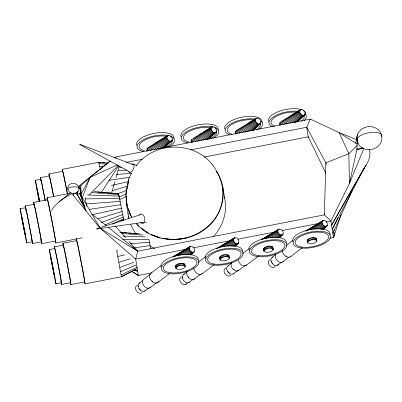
<?xml version="1.0" encoding="UTF-8"?>
<svg xmlns="http://www.w3.org/2000/svg" width="402" height="402" viewBox="0 0 402 402"><rect width="100%" height="100%" fill="white"/><g stroke="black" fill="none" stroke-linecap="round" stroke-linejoin="round"><path stroke-width="0.6" d="M110.284 160.991L90.013 177.372L80.938 185.533L80.747 193.754L80.596 192.523M126.389 195.849L126.183 201.025L127.238 204.809M126.56 191.518L126.68 188.417L128.047 184.593M363.875 148.383L356.911 149.524L357.277 141.087C357.87 144.444 360.524 147.574 363.875 148.383L349.393 183.568L330.926 221.06L333.559 237.471L329.861 238.195M356.911 149.524L362.157 147.856A12.648 11.542 -9.1 0 0 379.709 144.439A12.648 11.542 -9.1 0 0 376.483 128.434A12.648 11.542 -9.1 0 0 358.931 131.851L357.428 134.58L356.74 137.549L357.539 138.142L357.921 143.408L356.911 140.559L357.539 138.142A12.492 5.095 -11.4 0 1 374.569 132.278A13.015 5.311 -11.4 0 1 381.739 135.58L381.689 136.534M73.636 195.859L73.857 192.885M127.901 183.659L128.655 179.131L131.539 173.101M128.655 179.131L126.017 194.689L125.906 192.724L127.595 185.463M146.936 151.383L147.031 148.876L147.554 147.901L167.277 135.966C169.81 133.791 173.599 138.182 171.925 140.715L164.252 147.901M171.925 140.715C169.398 142.891 165.609 138.499 167.277 135.966M191.121 142.333L191.257 140.263L191.774 139.293M194.302 251.692C191.628 254.064 187.412 248.743 190.116 246.542C191.578 245.833 193.186 246.934 194 248.134C196.256 251.019 192.694 253.486 190.669 255.114M216.15 132.107C213.623 134.283 209.834 129.891 211.502 127.359C214.03 125.183 217.819 129.57 216.15 132.107L209.336 138.519M255.838 118.726L255.481 120.741L235.492 134.137L235.592 131.635L236.11 130.66L255.838 118.726C258.365 116.55 262.154 120.942 260.486 123.474L253.22 130.313M238.527 243.084C235.848 245.456 231.637 240.135 234.341 237.934C235.803 237.225 237.406 238.326 238.225 239.522C240.311 242.15 237.401 244.637 235.351 246.074M279.681 125.092L279.817 123.022L280.335 122.052M282.862 234.451C280.184 236.823 275.973 231.502 278.676 229.301C280.139 228.592 281.742 229.693 282.556 230.889C284.646 233.517 281.737 236.004 279.681 237.446M304.706 114.861C302.178 117.037 298.39 112.65 300.063 110.113C302.59 107.937 306.379 112.329 304.706 114.861L297.897 121.278M327.087 225.844C324.409 228.215 320.193 222.894 322.896 220.693C324.359 219.979 325.967 221.085 326.781 222.281C329.037 225.165 325.474 227.632 323.454 229.261M355.624 143.147L357.428 134.58M357.177 148.308L349.393 183.568L348.861 153.725L339.112 132.575L310.364 119.077L115.108 157.092L114.133 157.87L115.108 157.092L116.178 158.483M127.725 184.9L127.987 183.774M128.117 183.212L128.459 181.724M324.67 213.653L324.354 214.869L330.926 221.06L326.002 222.02M334.826 232.617L333.559 237.471L340.951 214.804M77.958 191.427L75.737 193.081A5.643 5.095 8.9 0 1 67.777 189.166A5.643 5.095 8.9 0 1 73.767 183.322L76.516 184.282A5.643 5.095 8.9 0 1 77.958 191.427L77.159 194.272L86.078 211.025L80.722 194.93L99.977 227.823M111.55 193.111L114.866 181.664M116.088 177.448L119.404 166.001M118.726 194.809L118.615 193.714L93.962 191.583M118.615 193.714L123.7 219.778L122.012 220.728M85.043 283.857L121.404 276.777L116.68 250.516L117.917 250.335M334.384 229.276L332.901 233.371L352.142 190.588M82.294 197.834L90.013 177.372L117.263 164.89M325.916 173.357L308.218 136.816L306.691 127.263L310.364 119.077M75.737 193.081L75.425 193.754L77.159 194.272A3.563 3.251 -9.1 0 0 79.747 193.437L80.988 191.181L80.149 188.829M175.503 265.953C177.312 263.305 182.196 262.22 184.764 264.245L185.211 266.732C183.402 269.38 178.518 270.466 175.955 268.441L175.503 265.953L175.92 266.888M185.161 266.224C182.593 264.199 177.709 265.285 175.905 267.933L175.955 268.441M219.728 257.345C221.537 254.692 226.421 253.607 228.984 255.637L229.436 258.124C227.627 260.772 222.743 261.858 220.175 259.828L219.728 257.345L220.175 259.828M220.125 259.325C221.934 256.672 226.818 255.587 229.386 257.617L229.436 258.124M263.506 248.823C265.315 246.17 270.199 245.084 272.762 247.114L273.214 249.597C271.405 252.25 266.521 253.335 263.953 251.305L263.506 248.823L263.953 251.305M263.903 250.798C265.712 248.15 270.596 247.064 273.164 249.094M307.178 240.321C308.987 237.667 313.872 236.582 316.434 238.612L316.887 241.094C315.078 243.748 310.193 244.833 307.625 242.803L307.178 240.321L307.625 242.803M307.575 242.295C309.384 239.647 314.269 238.562 316.836 240.592L316.887 241.094M316.218 239.662L316.434 238.612M338.027 217.542L332.243 229.266L364.609 167.247M81.013 194.377L90.013 177.372M364.594 167.237L331.585 225.165L366.132 165.006A88.867 36.265 -11.4 0 0 369.332 149.549M101.304 192.543L118.736 165.699M364.9 166.694L366.132 165.006M136.072 165.89C155.142 139.971 197.794 140.911 215.045 168.463C224.587 183.423 225.879 202.03 216.02 217.221C206.437 231.16 190.111 239.285 173.312 239.642M89.048 194.98L118.354 165.363M357.112 145.524L348.861 153.725L325.871 162.83L324.354 214.869L137.765 251.195L100.832 228.688M208.929 138.866L215.688 132.504M252.813 130.655L260.486 123.474M297.038 122.047L304.249 115.263M279.244 237.818L282.4 234.853M323.469 229.21L326.625 226.246M164.609 147.227L167.745 144.313M170.433 141.816L172.227 140.152M210.628 136.951L216.452 131.539M254.064 129.153L260.782 122.911M298.289 120.54L299.631 119.293M302.319 116.796L305.007 114.299M235.245 245.848L238.828 242.522M279.576 237.215L280.923 235.969M281.817 235.135L283.164 233.889M326.042 226.527L327.384 225.276M164.127 147.579L170.88 141.328M207.899 139.388L215.105 132.72M252.687 130.338L260.024 123.876M296.46 122.148L303.661 115.48M190.558 254.808L193.256 252.305M234.783 246.2L237.481 243.697M278.666 237.984L281.817 235.064M322.886 229.371L326.042 226.457M162.8 148.011L170.207 141.338M206.558 139.816L214.432 132.73M251.356 130.766L258.767 124.097L259.441 124.087M295.118 122.575L302.987 115.485M189.804 254.818L192.583 252.315M234.029 246.21L236.808 243.707M278.365 237.577L281.144 235.075M322.128 229.381L325.369 226.467M161.132 148.388L169.493 141.142M205.357 139.78L213.718 132.534M249.687 131.147L258.049 123.901L258.767 124.097M293.912 122.54L302.274 115.294M189.081 254.536L191.87 252.119M232.843 246.331L236.095 243.511M277.179 237.698L280.43 234.879M320.937 229.492L324.65 226.271M158.755 149.062L168.785 140.755M203.457 140.057L213.01 132.147M247.31 131.821L257.345 123.514L258.049 123.901M292.013 122.811L301.565 114.907M187.819 254.501L191.161 251.732M231.567 246.29L235.386 243.125M275.898 237.657L279.722 234.492M320.123 229.045L323.947 225.884M59.109 201.849L70.797 192.508M78.099 186.674L109.751 161.373M156.378 149.449L168.136 140.208M201.09 140.454L212.356 131.595M244.934 132.208L256.692 122.962L257.345 123.514M289.651 123.213L300.917 114.354M186.101 254.652L190.513 251.185M230.326 246.039L234.738 242.572M274.661 237.406L279.068 233.944M318.886 228.798L323.293 225.331M161.368 265.275L151.026 273.109A5.789 4.035 52.9 0 0 151.71 281.124A5.789 4.035 52.9 0 0 158.78 281.033M150.308 274.275L143.856 279.164A5.286 3.683 52.9 0 0 144.022 285.973A5.286 3.683 52.9 0 0 150.464 287.294M139.328 283.199L142.685 280.656M144.675 291.159L148.991 287.887M149.74 287.927L156.69 282.661M157.463 282.701L169.282 273.747M198.201 262.26L205.593 256.662M183.553 274.586L187.392 271.682M185.719 284.425L187.679 282.943M188.895 282.546L192.734 279.641M193.965 279.315L200.417 274.425M201.688 274.089L214 264.762M242.537 253.627L249.431 248.406M227.889 265.958L231.723 263.049M233.23 273.918L238.029 270.285M238.296 270.687L245.25 265.421M246.024 265.456L258.335 256.129M286.269 245.391L292.671 240.542M272.109 257.345L275.948 254.441M277.455 265.305L281.294 262.4M282.521 262.074L288.978 257.185M290.249 256.848L302.068 247.893M154.077 149.584L167.584 139.529M197.804 141.348L211.809 130.916M242.637 132.343L256.139 122.288L255.481 120.741M286.36 124.107L300.364 113.676M184.458 254.602L189.96 250.506M228.185 246.366L234.185 241.898M272.516 237.733L278.521 233.266M316.741 229.125L322.741 224.653M140.454 214.753L96.907 228.663L96.827 228.979L142.373 222.482M97.073 229.145L96.952 228.648M150.408 150.594L167.172 138.77M195.141 141.625L211.392 130.158M238.969 133.353L255.727 121.53M283.701 124.384L299.952 112.917M181.93 255.119L189.548 249.748M226.663 246.155L233.773 241.135M270.486 237.878L278.104 232.507M314.711 229.271L322.329 223.894M147.449 151.036L166.92 137.981M191.669 142.429L211.145 129.369M280.229 125.188L299.706 112.128M179.563 255.486L189.297 248.959M224.296 246.532L233.522 240.351M268.119 238.245L277.857 231.718M312.856 229.291L322.082 223.11M146.82 150.062L166.855 137.218M191.045 141.454L211.08 128.605M235.381 132.821L255.416 119.977M279.606 124.213L299.641 111.364M177.106 255.968L189.236 248.195M221.859 247.024L233.456 239.587M265.667 238.728L277.792 230.954M310.419 229.778L322.017 222.346M147.031 148.876L166.981 136.529M191.257 140.263L211.201 127.921M235.592 131.635L255.536 119.288M279.817 123.022L299.761 110.681M175.187 256.28L189.357 247.506M218.884 247.994L233.582 238.899M263.742 239.039L277.913 230.266M308.49 230.105L322.138 221.658M165.162 137.268L168.322 135.353M209.914 128.338L212.547 126.741M253.722 120.027L256.883 118.113M297.947 111.414L301.108 109.5M173.845 256.541L190.704 246.331M218.07 247.933L234.929 237.723M262.4 239.301L279.259 229.09M306.625 230.693L311.897 227.502M312.947 226.864L323.484 220.477M193.377 138.323L211.502 127.359M281.4 121.404L300.063 110.113M173.131 256.943L189.659 246.944M217.351 248.335L233.879 238.336M262.22 239.381L278.214 229.703M305.912 231.095L322.439 221.095M155.157 143.117L156.207 142.489M157.257 141.856L159.353 140.599M160.403 139.971L167.74 135.564M199.91 134.193L200.955 133.564M203.05 132.303L204.1 131.675M205.151 131.047L211.965 126.957M248.436 123.042L256.295 118.324M288.988 116.635L290.038 116.007M291.088 115.379L300.52 109.716M172.82 256.928L190.116 246.542M216.522 248.632L234.341 237.934M261.38 239.687L278.676 229.301M305.6 231.075L322.896 220.693M78.707 186.679L80.938 185.533M121.404 276.777L135.203 269.757M120.947 221.175L123.7 219.778M121.464 276.596L136.906 268.772M119.64 199.633L126.399 196.372M112.299 224.221L123.56 218.788M121.218 274.883L137.549 267.008M119.198 197.025L126.002 194.05M105.108 224.919L123.253 216.985M120.69 271.762L136.002 265.064M133.369 164.77L80.104 144.408L79.892 144.604L130.228 172.182M79.928 144.881L80.104 144.408M117.027 193.995L126.947 190.262M101.219 222.602L122.806 214.482M119.912 267.446L133.911 262.174M112.65 190.608L127.424 186.121M98.013 218.819L122.238 211.457M118.937 262.22L130.163 258.808M142.263 223.231L146.353 222.261M111.193 185.513L128.283 181.654M91.691 214.869L121.6 208.115M117.836 256.446L124.55 254.928M62.34 169.368L98.706 162.287L107.952 163.086M48.969 173.996L62.717 171.322M40.481 177.614L49.335 175.89M126.258 162.393L142.273 159.277M190.302 149.926L306.691 127.263L307.821 128.751M35.371 180.322L40.803 179.267M204.151 157.076L308.218 136.816L308.977 137.811M47.114 197.754L69.923 193.317M33.743 202.387L47.491 199.709M25.256 206.005L34.11 204.281M20.145 208.713L25.572 207.658M26.748 242.929A17.517 0.261 79 0 0 22.316 218.758A17.517 0.261 79 0 0 21.276 215.773A17.517 0.261 79 0 0 26.748 242.929L32.18 241.868A17.517 0.261 79 0 0 28.602 221.999A17.517 0.261 79 0 0 25.718 209.085M32.502 243.522L41.356 241.798A19.206 0.286 79 0 0 37.914 222.462A19.206 0.286 79 0 0 34.064 204.432M41.718 243.687L55.466 241.014A21.145 0.317 79 0 0 51.677 219.728A21.145 0.317 79 0 0 47.441 199.874M55.848 242.969L82.35 237.808M62.938 243.275L76.687 240.597M54.451 246.893L63.305 245.17M49.34 249.602L54.772 248.547M186.181 249.24L135.675 259.074L100.294 228.361M193.573 247.803L231.145 240.486M237.919 239.165L274.878 231.974M282.269 230.532L318.61 223.457M55.943 283.817A17.517 0.261 79 0 0 51.511 259.647A17.517 0.261 79 0 0 50.471 256.662A17.517 0.261 79 0 0 55.943 283.817L61.375 282.757M61.697 284.41L70.551 282.686M70.913 284.576L84.661 281.902M151.85 272.847L138.303 275.486L131.826 271.646M108.902 180.322L129.343 177.302M89.339 209.357L120.932 204.683M134.645 247.863L150.127 245.572L150.8 249.004M185.935 238.084L172.252 239.637L163.478 238.331M116.384 174.448L131.801 173.287M85.078 197.744L86.35 203.95L120.278 201.397M130.354 243.723L149.474 242.285L150.127 245.572M79.641 187.94L80.882 187.88L78.777 187.799M118.665 170.292L126.786 170.192M85.319 198.905L119.68 198.477M122.64 239.692L148.876 239.366L149.474 242.285M100.5 162.624L98.651 162.468L99.691 166.453L104.028 166.614M119.53 167.187L121.389 167.257M87.566 194.955L119.183 196.126M122.957 236.074L145.278 236.899M99.063 163.644L106.56 164.172M91.957 192.608L118.821 194.503M121.776 233.542L143.022 235.039M102.349 162.78L104.821 162.986M106.671 163.142L107.902 163.247M97.611 192.055L101.314 192.367M102.545 192.468L106.249 192.779M107.48 192.885L110.565 193.146M111.796 193.246L115.5 193.558M116.731 193.663L118.585 193.819M120.64 232.421L122.489 232.577M123.721 232.683L126.806 232.939M128.66 233.095L131.74 233.356M132.977 233.461L136.675 233.773M120.69 232.255L139.801 233.909M162.549 238.371L172.905 239.597M159.755 237.773L152.79 234.989M151.001 234.441L160.338 237.994M356.865 139.705L339.112 132.575L357.041 144.057M147.866 232.808L146.514 232.21L142.615 228.939M133.278 163.971L137.172 165.775M132.615 247.642L133.645 248.356M134.675 249.064L135.705 249.773M136.735 250.481L137.765 251.195L135.675 259.074L138.303 275.486L133.65 272.285M140.966 227.884L148.76 233.446M92.515 214.517L106.138 225.557M108.088 227.135L137.765 251.195L129.017 241.396M138.901 225.834L136.203 223.356C153.313 243.522 186.081 244.496 206.256 228.286C222.979 214.975 229.306 188.955 216.15 171.111M115.268 225.999L125.685 237.662M307.228 240.823L307.59 241.255M263.556 249.325L263.918 249.758M219.778 257.848L220.14 258.28M99.093 226.944L99.892 227.889L71.863 193.694A61.586 25.13 -11.4 0 0 51.461 210.537M256.139 122.288L256.692 122.962M216.065 171.177L217.246 172.629M136.474 223.205L138.966 226.276M130.811 215.08L129.555 213.15L128.394 208.98M306.691 127.263L325.871 162.83L326.158 164.629M128.062 208.613L131.615 216.979L130.479 215.397L126.555 204.382L126.087 195.915M123.223 218.015L123.464 219.095M99.691 166.453L100.304 169.353M122.364 213.954L122.605 215.12M316.072 238.18L316.469 240.16M315.419 237.853L315.816 239.833M314.52 237.657L314.922 239.637M313.439 237.597L313.841 239.577M312.248 237.682L312.65 239.662M311.032 237.909L311.429 239.888M309.867 238.255L310.264 240.235M308.837 238.703L309.233 240.682M308.012 239.22L308.409 241.2M307.445 239.773L307.842 241.753M273.214 249.597L272.762 247.114M272.4 246.682L272.797 248.662M272.747 249.155L272.948 250.144M271.747 246.356L272.144 248.335M270.847 246.16L271.249 248.14M269.767 246.099L270.169 248.079M268.576 246.185L268.978 248.165M267.36 246.411L267.757 248.391M266.194 246.758L266.591 248.737M265.164 247.205L265.561 249.185M264.34 247.722L264.737 249.702M263.772 248.275L264.169 250.255M228.622 255.205L229.019 257.185M227.969 254.883L228.366 256.858M227.07 254.682L227.472 256.662M225.989 254.622L226.391 256.602M224.798 254.712L225.2 256.687M223.582 254.933L223.979 256.913M222.417 255.285L222.819 257.26M221.386 255.732L221.788 257.712M220.562 256.245L220.959 258.225M219.994 256.798L220.396 258.777M220.341 259.27L220.542 260.26M185.211 266.732L184.764 264.245M184.397 263.818L184.799 265.797M183.744 263.491L184.146 265.471M182.85 263.29L183.247 265.27M181.769 263.235L182.166 265.214M180.578 263.32L180.975 265.3M179.357 263.546L179.759 265.526M178.192 263.893L178.594 265.873M177.161 264.34L177.563 266.32M176.337 264.858L176.734 266.838M175.769 265.405L176.171 267.385M176.116 267.878L176.317 268.868M86.35 203.95L86.802 206.221M39.23 200.905L37.049 189.015L39.557 201.397M357.277 141.087L357.629 142.871M119.213 197.618L119.394 198.618M118.826 195.412L119.032 196.618M222.628 185.674L224.698 198.598M126.555 204.382L128.625 217.301M357.187 140.494L356.74 137.549L356.911 140.559M125.926 195.206L127.208 206.206M228.984 255.637L229.039 256.144M224.296 196.809A48.944 44.677 -9.1 0 1 212.909 237.009M155.001 248.642A48.944 44.677 -9.1 0 1 149.996 246.155M136.223 234.115A48.944 44.677 -9.1 0 1 130.74 224.391M128.886 218.497A48.944 44.677 -9.1 0 1 128.404 216.1M128.132 214.276A48.944 44.677 -9.1 0 1 128.002 213.05M139.313 214.723A4.688 3.236 76.7 0 1 144.805 218.402A4.688 3.236 76.7 0 1 140.544 222.718M132.042 164.212A4.688 2.07 -65.1 0 1 133.374 168.925A4.688 2.07 -65.1 0 1 128.791 171.644M249.23 250.2A19.025 7.764 -11.4 0 1 266.285 238.13A19.025 7.764 -11.4 0 1 286.375 242.843M304.023 115.665A16.929 6.909 -11.4 0 1 301.234 121.379M274.832 126.248A16.929 6.909 -11.4 0 1 275.154 117.027A16.929 6.909 -11.4 0 1 296.686 112.203M268.682 121.59A19.025 7.764 -11.4 0 1 279.249 111.314A19.025 7.764 -11.4 0 1 301.48 109.701M303.183 110.429A19.025 7.764 -11.4 0 1 305.756 114.756M305.068 113.851A19.025 7.764 -11.4 0 1 304.193 120.505M272.646 126.846A19.025 7.764 -11.4 0 1 274.179 116.359A19.025 7.764 -11.4 0 1 298.384 111.359M260.265 123.324A16.929 6.909 -11.4 0 1 256.109 129.982M232.049 134.193A16.929 6.909 -11.4 0 1 231.125 124.866A16.929 6.909 -11.4 0 1 253.441 119.922M224.929 129.248A19.025 7.764 -11.4 0 1 242.592 117.062A19.025 7.764 -11.4 0 1 262.003 122.414M260.833 121.113A19.025 7.764 -11.4 0 1 259.159 129.253M229.492 134.725A19.025 7.764 -11.4 0 1 230.09 124.218A19.025 7.764 -11.4 0 1 254.627 119.017M216.397 130.962A16.929 6.909 -11.4 0 1 209.683 138.997M189.262 142.067A16.929 6.909 -11.4 0 1 187.257 132.504A16.929 6.909 -11.4 0 1 210.723 127.741M181.061 136.886A19.025 7.764 -11.4 0 1 198.724 124.695A19.025 7.764 -11.4 0 1 218.135 130.052M214.356 127.449A19.025 7.764 -11.4 0 1 213.517 138.102M187.935 142.951A19.025 7.764 -11.4 0 1 185.95 132.032A19.025 7.764 -11.4 0 1 212.668 126.982M292.902 241.697A19.025 7.764 -11.4 0 1 310.565 229.512A19.025 7.764 -11.4 0 1 329.977 234.863M246.818 264.762A5.789 4.035 52.9 0 1 241.994 265.209A5.789 4.035 52.9 0 1 238.17 260.039M230.653 275.269A4.377 3.05 52.9 0 1 224.979 273.717A4.377 3.05 52.9 0 1 225.944 268.26M233.889 273.34A4.804 3.347 52.9 0 1 227.663 271.636A4.804 3.347 52.9 0 1 228.728 265.652M234.185 269.767A4.804 3.347 52.9 0 1 233.25 268.978M229.492 273.094A4.377 3.05 52.9 0 1 227.919 271.491M239.024 270.049A5.286 3.683 52.9 0 1 233.039 269.245A5.286 3.683 52.9 0 1 231.688 262.556M286.852 256.476A5.286 3.683 52.9 0 1 285.737 255.863M291.043 256.154A5.789 4.035 52.9 0 1 285.812 256.36A5.789 4.035 52.9 0 1 282.284 250.536M278.546 263.923A4.804 3.347 52.9 0 1 272.26 263.531A4.804 3.347 52.9 0 1 272.953 257.044M275.269 265.923A4.377 3.05 52.9 0 1 269.541 265.566A4.377 3.05 52.9 0 1 270.169 259.647M272.863 263.767A4.377 3.05 52.9 0 1 272.144 262.878M271.601 261.888A4.377 3.05 52.9 0 1 271.28 260.858M283.244 261.441A5.286 3.683 52.9 0 1 277.264 260.637A5.286 3.683 52.9 0 1 275.913 253.948M202.482 273.395A5.789 4.035 52.9 0 1 197.256 273.601A5.789 4.035 52.9 0 1 193.724 267.782M186.322 283.902A4.377 3.05 52.9 0 1 180.644 282.35A4.377 3.05 52.9 0 1 181.614 276.888M189.553 281.973A4.804 3.347 52.9 0 1 183.332 280.269A4.804 3.347 52.9 0 1 184.392 274.285M188.915 277.606A4.804 3.347 52.9 0 1 188.126 276.636M182.719 278.099A4.377 3.05 52.9 0 1 182.634 277.099M194.689 278.681A5.286 3.683 52.9 0 1 188.704 277.877A5.286 3.683 52.9 0 1 187.357 271.189M47.305 199.648A23.145 0.347 79 0 1 51.697 219.668A23.145 0.347 79 0 1 55.491 241.607M41.059 240.667A19.206 0.286 79 0 1 40.828 239.647M34.502 207.276A19.206 0.286 79 0 1 34.336 206.276M34.265 205.849A19.206 0.286 79 0 1 34.105 204.764M25.648 209A19.206 0.286 79 0 1 28.768 222.708A19.206 0.286 79 0 1 32.205 242.391M31.813 240.411A17.517 0.261 79 0 1 31.572 239.341M26.115 211.447A17.517 0.261 79 0 1 25.894 210.14M34.175 205.683A21.145 0.317 79 0 1 37.612 220.778A21.145 0.317 79 0 1 41.396 242.446M205.452 258.722A19.025 7.764 -11.4 0 1 222.507 246.652A19.025 7.764 -11.4 0 1 242.597 251.366M62.667 171.488A21.145 0.317 79 0 1 67.43 194.05M62.677 172.146A23.145 0.347 79 0 1 63.204 172.971A23.145 0.347 79 0 1 67.501 194.246M40.974 181.171A19.206 0.286 79 0 1 41.205 180.649A19.206 0.286 79 0 1 45.23 200.693M49.491 177.458A19.206 0.286 79 0 1 49.33 176.372M49.29 176.041A19.206 0.286 79 0 1 53.617 196.538M39.195 201.452A17.517 0.261 79 0 1 35.326 180.237A17.517 0.261 79 0 1 39.697 201.372M40.758 179.403A17.517 0.261 79 0 1 45.13 200.312M49.401 177.292A21.145 0.317 79 0 1 49.672 176.905A21.145 0.317 79 0 1 53.682 196.729M76.636 240.763A21.145 0.317 79 0 1 81.4 263.33A21.145 0.317 79 0 1 84.34 280.661M77.124 243.893A21.145 0.317 79 0 1 76.938 242.798M76.31 238.642A23.145 0.347 79 0 1 82.465 268.742A23.145 0.347 79 0 1 84.204 280.355M76.501 240.537A23.145 0.347 79 0 1 76.254 238.828M54.607 248.461A19.206 0.286 79 0 1 58.732 267.541A19.206 0.286 79 0 1 60.878 280.953M63.26 245.32A19.206 0.286 79 0 1 67.586 265.812A19.206 0.286 79 0 1 70.255 281.556M63.481 247.195A21.145 0.317 79 0 1 64.34 249.441A21.145 0.317 79 0 1 69.657 276.631A21.145 0.317 79 0 1 70.275 281.948M54.727 248.682A17.517 0.261 79 0 1 58.672 267.37A17.517 0.261 79 0 1 61.109 281.727M68.32 189.749A3.316 1.352 -11.4 0 1 70.822 187.191A8.839 3.608 -11.4 0 1 78.857 187.633L80.938 190.337L80.777 193.779L80.792 192.02L81.39 196.94L80.37 192.789L82.058 198.955L79.747 193.437L84.737 207.005L77.159 194.272L76.968 192.392L75.425 193.754A3.563 3.251 -9.1 0 1 74.737 193.201M172.177 139.569A16.929 6.909 -11.4 0 1 164.946 147.841M144.489 150.564A16.929 6.909 -11.4 0 1 143.514 140.8A16.929 6.909 -11.4 0 1 167.046 136.464M136.836 145.494A19.025 7.764 -11.4 0 1 154.499 133.308A19.025 7.764 -11.4 0 1 173.91 138.66M170.131 136.057A19.025 7.764 -11.4 0 1 168.8 147.001M143.71 151.564A19.025 7.764 -11.4 0 1 141.725 140.64A19.025 7.764 -11.4 0 1 168.443 135.59M152.599 281.455A5.286 3.683 52.9 0 1 151.926 280.847M142.097 292.51A4.377 3.05 52.9 0 1 136.419 290.958A4.377 3.05 52.9 0 1 137.389 285.5M145.333 290.581A4.804 3.347 52.9 0 1 139.107 288.877A4.804 3.347 52.9 0 1 140.167 282.892M140.931 290.334A4.377 3.05 52.9 0 1 139.358 288.731M138.494 286.706A4.377 3.05 52.9 0 1 138.409 285.711M161.227 267.335A19.025 7.764 -11.4 0 1 178.282 255.265A19.025 7.764 -11.4 0 1 198.372 259.973M21.824 217.407L25.07 234.23L21.824 217.407M51.019 258.295L54.265 275.119L51.019 258.295M137.645 271.385L134.333 269.616L137.645 271.385M258.516 255.612A17.04 6.955 -11.4 0 0 284.852 246.064A17.04 6.955 -11.4 0 0 261.114 242.984A17.04 6.955 -11.4 0 0 258.516 255.612M257.391 256.471A19.025 7.764 -11.4 0 0 286.797 245.813A19.025 7.764 -11.4 0 0 260.29 242.371A19.025 7.764 -11.4 0 0 257.391 256.471M302.188 247.109A17.04 6.955 -11.4 0 0 328.524 237.562A17.04 6.955 -11.4 0 0 304.781 234.482A17.04 6.955 -11.4 0 0 302.188 247.109M301.063 247.969A19.025 7.764 -11.4 0 0 330.469 237.311A19.025 7.764 -11.4 0 0 303.962 233.869A19.025 7.764 -11.4 0 0 301.063 247.969M214.738 264.134A17.04 6.955 -11.4 0 0 241.074 254.587A17.04 6.955 -11.4 0 0 217.336 251.506A17.04 6.955 -11.4 0 0 214.738 264.134M213.613 264.998A19.025 7.764 -11.4 0 0 243.019 254.34A19.025 7.764 -11.4 0 0 216.512 250.893A19.025 7.764 -11.4 0 0 213.613 264.998M170.513 272.747A17.04 6.955 -11.4 0 0 196.854 263.199A17.04 6.955 -11.4 0 0 173.111 260.114A17.04 6.955 -11.4 0 0 170.513 272.747M169.388 273.606A19.025 7.764 -11.4 0 0 198.799 262.948A19.025 7.764 -11.4 0 0 172.287 259.506A19.025 7.764 -11.4 0 0 169.388 273.606"/></g></svg>
